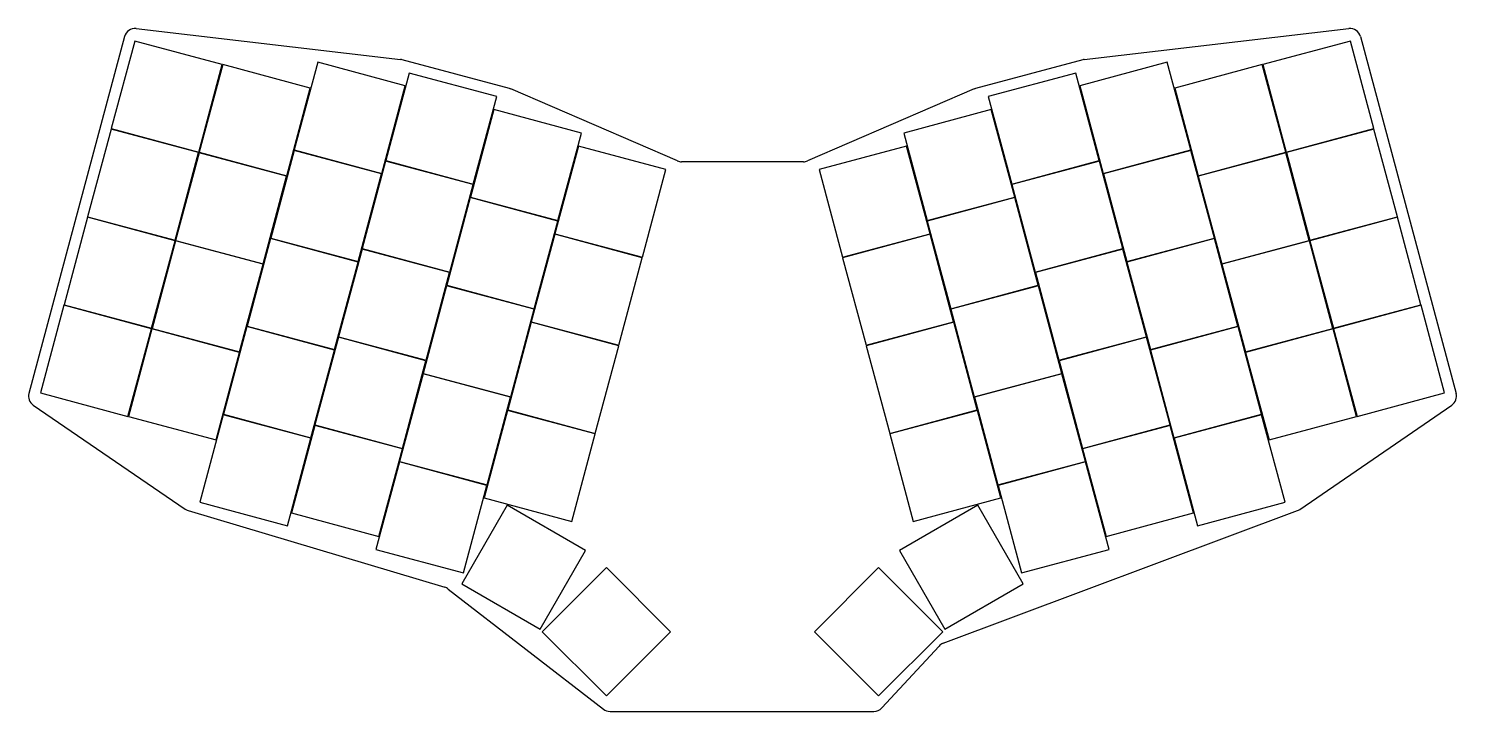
# Model space of a CAD drawing. Header units: millimetres. Extents: x 63 to 329, y -171 to -44.
import ezdxf

# ---------------------------------------------------------------- set-up
doc = ezdxf.new("R2010")
doc.units = ezdxf.units.MM

msp = doc.modelspace()

# ---------------------------------------------------------------- linework, layer by layer
for p, q in [((82.6, -44.13), (131.94, -49.87)), ((259.44, -49.87), (308.78, -44.13)), ((80.44, -45.6), (62.62, -112.11)), ((82.34, -46.44), (77.96, -62.77)), ((98.66, -50.82), (82.34, -46.44)), ((309.05, -46.44), (292.72, -50.82)), ((313.42, -62.77), (309.05, -46.44)), ((310.95, -45.6), (328.77, -112.11)), ((116.47, -50.41), (112.1, -66.74)), ((132.8, -54.79), (116.47, -50.41)), ((152.23, -55.28), (132.23, -49.92)), ((259.15, -49.92), (239.15, -55.28)), ((274.91, -50.41), (258.59, -54.79)), ((279.29, -66.74), (274.91, -50.41)), ((94.29, -67.14), (98.66, -50.82)), ((98.76, -50.84), (94.38, -67.17)), ((115.08, -55.22), (98.76, -50.84)), ((133.54, -52.4), (129.16, -68.72)), ((149.86, -56.77), (133.54, -52.4)), ((257.85, -52.4), (241.52, -56.77)), ((262.22, -68.72), (257.85, -52.4)), ((292.63, -50.84), (276.3, -55.22)), ((297, -67.17), (292.63, -50.84)), ((292.72, -50.82), (297.1, -67.14)), ((110.71, -71.54), (115.08, -55.22)), ((128.42, -71.11), (132.8, -54.79)), ((183.54, -68.79), (152.51, -55.38)), ((238.88, -55.38), (207.84, -68.79)), ((258.59, -54.79), (262.96, -71.11)), ((276.3, -55.22), (280.68, -71.54)), ((145.49, -73.1), (149.86, -56.77)), ((241.52, -56.77), (245.9, -73.1)), ((149.31, -59.21), (144.94, -75.54)), ((165.64, -63.59), (149.31, -59.21)), ((242.07, -59.21), (225.75, -63.59)), ((246.45, -75.54), (242.07, -59.21)), ((77.94, -62.86), (73.56, -79.19)), ((94.26, -67.24), (77.94, -62.86)), ((77.96, -62.77), (94.29, -67.14)), ((161.26, -79.91), (165.64, -63.59)), ((225.75, -63.59), (230.12, -79.91)), ((297.1, -67.14), (313.42, -62.77)), ((313.45, -62.86), (297.12, -67.24)), ((317.82, -79.19), (313.45, -62.86)), ((165.09, -66.03), (160.71, -82.35)), ((181.41, -70.4), (165.09, -66.03)), ((226.3, -66.03), (209.97, -70.4)), ((230.67, -82.35), (226.3, -66.03)), ((89.89, -83.56), (94.26, -67.24)), ((94.36, -67.26), (89.98, -83.59)), ((110.68, -71.64), (94.36, -67.26)), ((94.38, -67.17), (110.71, -71.54)), ((112.07, -66.83), (107.7, -83.16)), ((128.4, -71.21), (112.07, -66.83)), ((112.1, -66.74), (128.42, -71.11)), ((129.14, -68.82), (124.76, -85.14)), ((145.46, -73.19), (129.14, -68.82)), ((129.16, -68.72), (145.49, -73.1)), ((207.05, -68.95), (184.33, -68.95)), ((245.9, -73.1), (262.22, -68.72)), ((262.25, -68.82), (245.92, -73.19)), ((266.62, -85.14), (262.25, -68.82)), ((262.96, -71.11), (279.29, -66.74)), ((279.31, -66.83), (262.99, -71.21)), ((283.69, -83.16), (279.31, -66.83)), ((280.68, -71.54), (297, -67.17)), ((297.03, -67.26), (280.7, -71.64)), ((301.4, -83.59), (297.03, -67.26)), ((297.12, -67.24), (301.5, -83.56)), ((106.31, -87.96), (110.68, -71.64)), ((124.02, -87.53), (128.4, -71.21)), ((177.04, -86.73), (181.41, -70.4)), ((209.97, -70.4), (214.35, -86.73)), ((262.99, -71.21), (267.36, -87.53)), ((280.7, -71.64), (285.08, -87.96)), ((141.09, -89.52), (145.46, -73.19)), ((245.92, -73.19), (250.3, -89.52)), ((144.91, -75.63), (140.54, -91.96)), ((161.24, -80.01), (144.91, -75.63)), ((144.94, -75.54), (161.26, -79.91)), ((230.12, -79.91), (246.45, -75.54)), ((246.47, -75.63), (230.15, -80.01)), ((250.85, -91.96), (246.47, -75.63)), ((73.54, -79.28), (69.16, -95.61)), ((89.86, -83.66), (73.54, -79.28)), ((73.56, -79.19), (89.89, -83.56)), ((301.5, -83.56), (317.82, -79.19)), ((317.85, -79.28), (301.52, -83.66)), ((322.22, -95.61), (317.85, -79.28)), ((160.69, -82.45), (156.31, -98.77)), ((156.86, -96.33), (161.24, -80.01)), ((177.01, -86.82), (160.69, -82.45)), ((160.71, -82.35), (177.04, -86.73)), ((214.35, -86.73), (230.67, -82.35)), ((230.7, -82.45), (214.37, -86.82)), ((230.15, -80.01), (234.52, -96.33)), ((235.07, -98.77), (230.7, -82.45)), ((85.49, -99.98), (89.86, -83.66)), ((89.96, -83.68), (85.58, -100.01)), ((106.28, -88.06), (89.96, -83.68)), ((89.98, -83.59), (106.31, -87.96)), ((107.67, -83.25), (103.3, -99.58)), ((124, -87.63), (107.67, -83.25)), ((107.7, -83.16), (124.02, -87.53)), ((124.76, -85.14), (141.09, -89.52)), ((250.3, -89.52), (266.62, -85.14)), ((267.36, -87.53), (283.69, -83.16)), ((283.71, -83.25), (267.39, -87.63)), ((288.09, -99.58), (283.71, -83.25)), ((285.08, -87.96), (301.4, -83.59)), ((301.43, -83.68), (285.1, -88.06)), ((305.8, -100.01), (301.43, -83.68)), ((301.52, -83.66), (305.9, -99.98)), ((119.62, -103.95), (124, -87.63)), ((124.74, -85.24), (120.36, -101.56)), ((141.06, -89.61), (124.74, -85.24)), ((172.64, -103.15), (177.01, -86.82)), ((214.37, -86.82), (218.75, -103.15)), ((266.65, -85.24), (250.32, -89.61)), ((271.02, -101.56), (266.65, -85.24)), ((267.39, -87.63), (271.76, -103.95)), ((101.91, -104.38), (106.28, -88.06)), ((136.69, -105.94), (141.06, -89.61)), ((250.32, -89.61), (254.7, -105.94)), ((285.1, -88.06), (289.48, -104.38)), ((140.51, -92.05), (136.14, -108.38)), ((156.84, -96.43), (140.51, -92.05)), ((140.54, -91.96), (156.86, -96.33)), ((234.52, -96.33), (250.85, -91.96)), ((250.87, -92.05), (234.55, -96.43)), ((255.25, -108.38), (250.87, -92.05)), ((69.14, -95.7), (64.76, -112.03)), ((85.46, -100.08), (69.14, -95.7)), ((69.16, -95.61), (85.49, -99.98)), ((305.9, -99.98), (322.22, -95.61)), ((322.25, -95.7), (305.92, -100.08)), ((326.62, -112.03), (322.25, -95.7)), ((152.46, -112.75), (156.84, -96.43)), ((234.55, -96.43), (238.92, -112.75)), ((81.09, -116.4), (85.46, -100.08)), ((85.56, -100.1), (81.18, -116.43)), ((101.88, -104.48), (85.56, -100.1)), ((85.58, -100.01), (101.91, -104.38)), ((103.27, -99.67), (98.9, -116)), ((119.6, -104.05), (103.27, -99.67)), ((103.3, -99.58), (119.62, -103.95)), ((156.29, -98.87), (151.91, -115.19)), ((172.61, -103.24), (156.29, -98.87)), ((156.31, -98.77), (172.64, -103.15)), ((218.75, -103.15), (235.07, -98.77)), ((235.1, -98.87), (218.77, -103.24)), ((239.47, -115.19), (235.1, -98.87)), ((271.76, -103.95), (288.09, -99.58)), ((288.11, -99.67), (271.79, -104.05)), ((292.49, -116), (288.11, -99.67)), ((289.48, -104.38), (305.8, -100.01)), ((305.83, -100.1), (289.5, -104.48)), ((310.2, -116.43), (305.83, -100.1)), ((305.92, -100.08), (310.3, -116.4)), ((120.34, -101.66), (115.96, -117.98)), ((136.66, -106.03), (120.34, -101.66)), ((120.36, -101.56), (136.69, -105.94)), ((168.24, -119.57), (172.61, -103.24)), ((218.77, -103.24), (223.15, -119.57)), ((254.7, -105.94), (271.02, -101.56)), ((271.05, -101.66), (254.72, -106.03)), ((275.42, -117.98), (271.05, -101.66)), ((97.51, -120.8), (101.88, -104.48)), ((115.22, -120.37), (119.6, -104.05)), ((132.29, -122.36), (136.66, -106.03)), ((254.72, -106.03), (259.1, -122.36)), ((271.79, -104.05), (276.16, -120.37)), ((289.5, -104.48), (293.88, -120.8)), ((136.11, -108.47), (131.74, -124.8)), ((152.44, -112.85), (136.11, -108.47)), ((136.14, -108.38), (152.46, -112.75)), ((238.92, -112.75), (255.25, -108.38)), ((255.27, -108.47), (238.95, -112.85)), ((259.65, -124.8), (255.27, -108.47)), ((63.42, -114.28), (91.73, -133.69)), ((64.76, -112.03), (81.09, -116.4)), ((148.06, -129.17), (152.44, -112.85)), ((238.95, -112.85), (243.32, -129.17)), ((299.6, -133.73), (327.97, -114.28)), ((310.3, -116.4), (326.62, -112.03)), ((81.18, -116.43), (97.51, -120.8)), ((98.87, -116.1), (94.5, -132.42)), ((115.2, -120.47), (98.87, -116.1)), ((98.9, -116), (115.22, -120.37)), ((151.89, -115.29), (147.51, -131.61)), ((168.21, -119.66), (151.89, -115.29)), ((151.91, -115.19), (168.24, -119.57)), ((223.15, -119.57), (239.47, -115.19)), ((239.5, -115.29), (223.17, -119.66)), ((243.87, -131.61), (239.5, -115.29)), ((276.16, -120.37), (292.49, -116)), ((292.51, -116.1), (276.19, -120.47)), ((296.89, -132.42), (292.51, -116.1)), ((293.88, -120.8), (310.2, -116.43)), ((115.94, -118.08), (111.56, -134.4)), ((132.26, -122.45), (115.94, -118.08)), ((115.96, -117.98), (132.29, -122.36)), ((163.84, -135.99), (168.21, -119.66)), ((223.17, -119.66), (227.55, -135.99)), ((259.1, -122.36), (275.42, -117.98)), ((275.45, -118.08), (259.12, -122.45)), ((279.82, -134.4), (275.45, -118.08)), ((110.82, -136.79), (115.2, -120.47)), ((127.89, -138.78), (132.26, -122.45)), ((259.12, -122.45), (263.5, -138.78)), ((276.19, -120.47), (280.56, -136.79)), ((131.71, -124.9), (127.34, -141.22)), ((148.04, -129.27), (131.71, -124.9)), ((131.74, -124.8), (148.06, -129.17)), ((243.32, -129.17), (259.65, -124.8)), ((259.67, -124.9), (243.35, -129.27)), ((264.05, -141.22), (259.67, -124.9)), ((143.66, -145.59), (148.04, -129.27)), ((243.35, -129.27), (247.72, -145.59)), ((94.5, -132.42), (110.82, -136.79)), ((151.78, -132.97), (143.33, -147.6)), ((147.51, -131.61), (163.84, -135.99)), ((166.42, -141.42), (151.78, -132.97)), ((239.6, -132.97), (224.97, -141.42)), ((227.55, -135.99), (243.87, -131.61)), ((248.05, -147.6), (239.6, -132.97)), ((280.56, -136.79), (296.89, -132.42)), ((92.29, -133.96), (140.17, -148.25)), ((111.56, -134.4), (127.89, -138.78)), ((233.11, -158.69), (299.17, -133.95)), ((263.5, -138.78), (279.82, -134.4)), ((127.34, -141.22), (143.66, -145.59)), ((157.97, -156.05), (166.42, -141.42)), ((224.97, -141.42), (233.42, -156.05)), ((247.72, -145.59), (264.05, -141.22)), ((170.31, -144.59), (158.36, -156.54)), ((182.26, -156.54), (170.31, -144.59)), ((221.08, -144.59), (209.13, -156.54)), ((233.03, -156.54), (221.08, -144.59)), ((140.83, -148.58), (169.76, -170.98)), ((143.33, -147.6), (157.97, -156.05)), ((233.42, -156.05), (248.05, -147.6)), ((158.36, -156.54), (170.31, -168.49)), ((170.31, -168.49), (182.26, -156.54)), ((209.13, -156.54), (221.08, -168.49)), ((221.08, -168.49), (233.03, -156.54)), ((221.67, -170.75), (232.34, -159.2)), ((170.99, -171.39), (220.2, -171.39))]:
    msp.add_line(p, q)
for centre, start, end in [((82.37, -46.12), 83.3659, 165), ((309.01, -46.12), 15, 96.6341), ((131.71, -51.86), 75, 83.3659), ((259.67, -51.86), 96.6341, 105), ((151.71, -57.22), 66.6341, 75), ((239.67, -57.22), 105, 113.3659), ((184.33, -66.95), 246.6341, 270), ((207.05, -66.95), 270, 293.3659), ((64.55, -112.63), 165, 235.56), ((326.84, -112.63), 304.44, 15), ((92.86, -132.04), 235.56, 253.3886), ((298.47, -132.08), 290.5245, 304.44), ((139.6, -150.16), 52.2633, 73.3886), ((233.81, -160.56), 110.5245, 137.2672), ((170.99, -169.39), 232.2633, 270), ((220.2, -169.39), 270, 317.2672)]:
    msp.add_arc(centre, 2, start, end)

doc.saveas('drawing.dxf')
